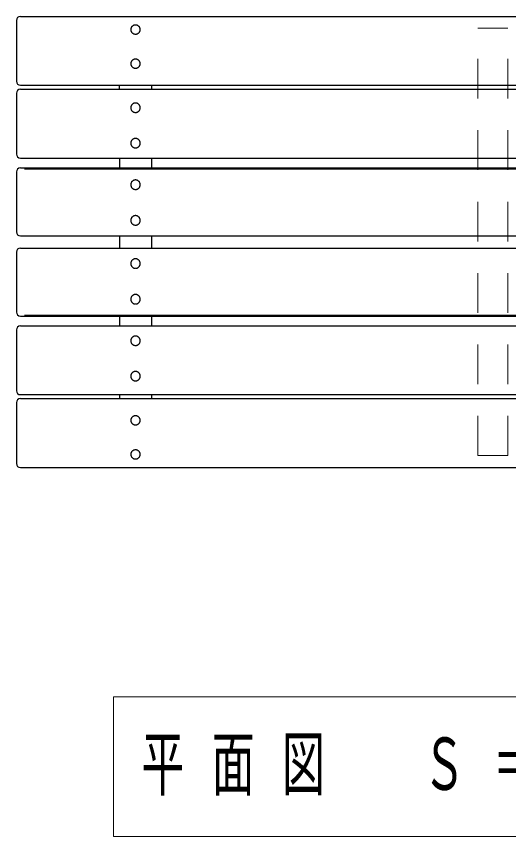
# Model space of a CAD drawing. Units: millimetres on the paper, scale 1:20. Extents: x -365 to 0, y -26 to 257.
# Drawn here: x -289.5 to -258.5, y 168.1 to 219.8 of the extents above; entities that cross this region are included whole.
import ezdxf

# ---------------------------------------------------------------- set-up
doc = ezdxf.new("R2010")
doc.units = ezdxf.units.MM
doc.linetypes.add('USER1', pattern=[4.5, 2.5, -2])
doc.layers.add('LY_1', color=7, linetype='Continuous', lineweight=25)
doc.styles.add('ＭＳ ゴシック', font='')
doc.styles.get('ＭＳ ゴシック').set_extended_font_data('MS Gothic')

msp = doc.modelspace()

# ---------------------------------------------------------------- linework, layer by layer
at = {"layer": 'LY_1', "color": 4}
for p, q in [((-289.217, 219.774), (-229.717, 219.774)), ((-289.467, 219.524), (-289.467, 215.684)), ((-289.217, 215.434), (-229.717, 215.434)), ((-289.217, 215.182), (-229.717, 215.182)), ((-289.467, 214.932), (-289.467, 211.103)), ((-289.217, 210.853), (-229.717, 210.853)), ((-282.967, 210.853), (-282.967, 210.229)), ((-280.967, 210.853), (-280.967, 210.229)), ((-289.467, 209.979), (-289.467, 206.196)), ((-289.217, 210.229), (-229.717, 210.229)), ((-289.217, 205.946), (-229.717, 205.946)), ((-282.967, 205.946), (-282.967, 205.181)), ((-280.967, 205.946), (-280.967, 205.181)), ((-289.217, 205.181), (-229.717, 205.181)), ((-289.467, 204.931), (-289.467, 201.149)), ((-289.217, 200.899), (-229.717, 200.899)), ((-282.967, 200.899), (-282.967, 200.274)), ((-280.967, 200.899), (-280.967, 200.274)), ((-289.467, 200.024), (-289.467, 196.196)), ((-289.217, 200.274), (-229.717, 200.274)), ((-289.217, 195.946), (-229.717, 195.946)), ((-282.967, 195.946), (-282.967, 195.693)), ((-280.967, 195.946), (-280.967, 195.693)), ((-289.467, 195.443), (-289.467, 191.603)), ((-289.217, 195.693), (-229.717, 195.693)), ((-289.217, 191.353), (-229.717, 191.353))]:
    msp.add_line(p, q, dxfattribs=at)
at = {"layer": 'LY_1', "color": 4, "linetype": 'USER1', "lineweight": 13}
for p, q in [((-260.417, 219.024), (-258.517, 219.024)), ((-260.417, 192.103), (-258.517, 192.103))]:
    msp.add_line(p, q, dxfattribs=at)
at = {"layer": 'LY_1', "linetype": 'USER1', "lineweight": 13}
for p, q in [((-260.417, 192.103), (-260.417, 219.024)), ((-258.517, 192.103), (-258.517, 219.024))]:
    msp.add_line(p, q, dxfattribs=at)
at = {"layer": 'LY_1'}
for p, q in [((-282.967, 215.182), (-282.967, 215.434)), ((-280.967, 215.434), (-280.967, 215.182)), ((-288.967, 210.171), (-229.967, 210.171)), ((-288.967, 200.956), (-229.967, 200.956))]:
    msp.add_line(p, q, dxfattribs=at)
at = {"layer": 'LY_1', "lineweight": 13}
for p, q in [((-283.359, 176.905), (-283.359, 168.105)), ((-235.559, 176.905), (-283.359, 176.905)), ((-283.359, 168.105), (-235.559, 168.105))]:
    msp.add_line(p, q, dxfattribs=at)
at = {"layer": 'LY_1', "color": 4}
for points in [[(-281.667, 218.945), (-281.669, 218.97), (-281.672, 218.995), (-281.678, 219.019), (-281.685, 219.043), (-281.695, 219.066), (-281.708, 219.088), (-281.722, 219.109), (-281.738, 219.129), (-281.755, 219.148), (-281.775, 219.164), (-281.795, 219.18), (-281.817, 219.193), (-281.841, 219.205), (-281.865, 219.214), (-281.89, 219.222), (-281.915, 219.227), (-281.941, 219.23), (-281.967, 219.231), (-281.994, 219.23), (-282.019, 219.227), (-282.045, 219.222), (-282.07, 219.214), (-282.094, 219.205), (-282.117, 219.193), (-282.139, 219.18), (-282.16, 219.164), (-282.18, 219.148), (-282.197, 219.129), (-282.213, 219.109), (-282.227, 219.088), (-282.239, 219.066), (-282.249, 219.043), (-282.257, 219.019), (-282.263, 218.995), (-282.266, 218.97), (-282.267, 218.945), (-282.266, 218.92), (-282.263, 218.895), (-282.257, 218.871), (-282.249, 218.847), (-282.239, 218.824), (-282.227, 218.802), (-282.213, 218.781), (-282.197, 218.761), (-282.18, 218.743), (-282.16, 218.726), (-282.139, 218.71), (-282.117, 218.697), (-282.094, 218.686), (-282.07, 218.676), (-282.045, 218.668), (-282.019, 218.663), (-281.994, 218.66), (-281.967, 218.659), (-281.941, 218.66), (-281.915, 218.663), (-281.89, 218.668), (-281.865, 218.676), (-281.841, 218.686), (-281.817, 218.697), (-281.795, 218.71), (-281.775, 218.726), (-281.755, 218.743), (-281.738, 218.761), (-281.722, 218.781), (-281.708, 218.802), (-281.695, 218.824), (-281.685, 218.847), (-281.678, 218.871), (-281.672, 218.895), (-281.669, 218.92)], [(-281.667, 216.797), (-281.669, 216.822), (-281.672, 216.847), (-281.678, 216.871), (-281.685, 216.895), (-281.695, 216.918), (-281.708, 216.94), (-281.722, 216.961), (-281.738, 216.981), (-281.755, 217), (-281.775, 217.017), (-281.795, 217.032), (-281.817, 217.045), (-281.841, 217.057), (-281.865, 217.066), (-281.89, 217.074), (-281.915, 217.079), (-281.941, 217.082), (-281.967, 217.084), (-281.994, 217.082), (-282.019, 217.079), (-282.045, 217.074), (-282.07, 217.066), (-282.094, 217.057), (-282.117, 217.045), (-282.139, 217.032), (-282.16, 217.017), (-282.18, 217), (-282.197, 216.981), (-282.213, 216.961), (-282.227, 216.94), (-282.239, 216.918), (-282.249, 216.895), (-282.257, 216.871), (-282.263, 216.847), (-282.266, 216.822), (-282.267, 216.797), (-282.266, 216.772), (-282.263, 216.747), (-282.257, 216.723), (-282.249, 216.699), (-282.239, 216.676), (-282.227, 216.654), (-282.213, 216.633), (-282.197, 216.613), (-282.18, 216.595), (-282.16, 216.578), (-282.139, 216.563), (-282.117, 216.549), (-282.094, 216.538), (-282.07, 216.528), (-282.045, 216.521), (-282.019, 216.515), (-281.994, 216.512), (-281.967, 216.511), (-281.941, 216.512), (-281.915, 216.515), (-281.89, 216.521), (-281.865, 216.528), (-281.841, 216.538), (-281.817, 216.549), (-281.795, 216.563), (-281.775, 216.578), (-281.755, 216.595), (-281.738, 216.613), (-281.722, 216.633), (-281.708, 216.654), (-281.695, 216.676), (-281.685, 216.699), (-281.678, 216.723), (-281.672, 216.747), (-281.669, 216.772)], [(-281.667, 214.019), (-281.669, 214.045), (-281.672, 214.071), (-281.678, 214.096), (-281.685, 214.121), (-281.695, 214.145), (-281.708, 214.168), (-281.722, 214.19), (-281.738, 214.21), (-281.755, 214.229), (-281.775, 214.247), (-281.795, 214.263), (-281.817, 214.277), (-281.841, 214.289), (-281.865, 214.299), (-281.89, 214.307), (-281.915, 214.312), (-281.941, 214.316), (-281.967, 214.317), (-281.994, 214.316), (-282.019, 214.312), (-282.045, 214.307), (-282.07, 214.299), (-282.094, 214.289), (-282.117, 214.277), (-282.139, 214.263), (-282.16, 214.247), (-282.18, 214.229), (-282.197, 214.21), (-282.213, 214.19), (-282.227, 214.168), (-282.239, 214.145), (-282.249, 214.121), (-282.257, 214.096), (-282.263, 214.071), (-282.266, 214.045), (-282.267, 214.019), (-282.266, 213.993), (-282.263, 213.967), (-282.257, 213.942), (-282.249, 213.917), (-282.239, 213.893), (-282.227, 213.87), (-282.213, 213.848), (-282.197, 213.828), (-282.18, 213.809), (-282.16, 213.791), (-282.139, 213.775), (-282.117, 213.761), (-282.094, 213.749), (-282.07, 213.739), (-282.045, 213.732), (-282.019, 213.726), (-281.994, 213.723), (-281.967, 213.721), (-281.941, 213.723), (-281.915, 213.726), (-281.89, 213.732), (-281.865, 213.739), (-281.841, 213.749), (-281.817, 213.761), (-281.795, 213.775), (-281.775, 213.791), (-281.755, 213.809), (-281.738, 213.828), (-281.722, 213.848), (-281.708, 213.87), (-281.695, 213.893), (-281.685, 213.917), (-281.678, 213.942), (-281.672, 213.967), (-281.669, 213.993)], [(-281.667, 211.787), (-281.669, 211.813), (-281.672, 211.838), (-281.678, 211.864), (-281.685, 211.889), (-281.695, 211.913), (-281.708, 211.936), (-281.722, 211.957), (-281.738, 211.978), (-281.755, 211.997), (-281.775, 212.015), (-281.795, 212.031), (-281.817, 212.045), (-281.841, 212.057), (-281.865, 212.066), (-281.89, 212.074), (-281.915, 212.08), (-281.941, 212.083), (-281.967, 212.084), (-281.994, 212.083), (-282.019, 212.08), (-282.045, 212.074), (-282.07, 212.066), (-282.094, 212.057), (-282.117, 212.045), (-282.139, 212.031), (-282.16, 212.015), (-282.18, 211.997), (-282.197, 211.978), (-282.213, 211.957), (-282.227, 211.936), (-282.239, 211.913), (-282.249, 211.889), (-282.257, 211.864), (-282.263, 211.838), (-282.266, 211.813), (-282.267, 211.787), (-282.266, 211.761), (-282.263, 211.735), (-282.257, 211.71), (-282.249, 211.685), (-282.239, 211.661), (-282.227, 211.638), (-282.213, 211.616), (-282.197, 211.595), (-282.18, 211.576), (-282.16, 211.559), (-282.139, 211.543), (-282.117, 211.529), (-282.094, 211.517), (-282.07, 211.507), (-282.045, 211.499), (-282.019, 211.494), (-281.994, 211.49), (-281.967, 211.489), (-281.941, 211.49), (-281.915, 211.494), (-281.89, 211.499), (-281.865, 211.507), (-281.841, 211.517), (-281.817, 211.529), (-281.795, 211.543), (-281.775, 211.559), (-281.755, 211.576), (-281.738, 211.595), (-281.722, 211.616), (-281.708, 211.638), (-281.695, 211.661), (-281.685, 211.685), (-281.678, 211.71), (-281.672, 211.735), (-281.669, 211.761)], [(-281.667, 209.172), (-281.669, 209.198), (-281.672, 209.224), (-281.678, 209.25), (-281.685, 209.275), (-281.695, 209.299), (-281.708, 209.322), (-281.722, 209.344), (-281.738, 209.365), (-281.755, 209.384), (-281.775, 209.402), (-281.795, 209.418), (-281.817, 209.432), (-281.841, 209.444), (-281.865, 209.454), (-281.89, 209.462), (-281.915, 209.467), (-281.941, 209.471), (-281.967, 209.472), (-281.994, 209.471), (-282.019, 209.467), (-282.045, 209.462), (-282.07, 209.454), (-282.094, 209.444), (-282.117, 209.432), (-282.139, 209.418), (-282.16, 209.402), (-282.18, 209.384), (-282.197, 209.365), (-282.213, 209.344), (-282.227, 209.322), (-282.239, 209.299), (-282.249, 209.275), (-282.257, 209.25), (-282.263, 209.224), (-282.266, 209.198), (-282.267, 209.172), (-282.266, 209.146), (-282.263, 209.12), (-282.257, 209.095), (-282.249, 209.07), (-282.239, 209.046), (-282.227, 209.022), (-282.213, 209), (-282.197, 208.98), (-282.18, 208.96), (-282.16, 208.943), (-282.139, 208.927), (-282.117, 208.913), (-282.094, 208.901), (-282.07, 208.891), (-282.045, 208.883), (-282.019, 208.877), (-281.994, 208.874), (-281.967, 208.873), (-281.941, 208.874), (-281.915, 208.877), (-281.89, 208.883), (-281.865, 208.891), (-281.841, 208.901), (-281.817, 208.913), (-281.795, 208.927), (-281.775, 208.943), (-281.755, 208.96), (-281.738, 208.98), (-281.722, 209), (-281.708, 209.022), (-281.695, 209.046), (-281.685, 209.07), (-281.678, 209.095), (-281.672, 209.12), (-281.669, 209.146)], [(-281.667, 206.924), (-281.669, 206.95), (-281.672, 206.976), (-281.678, 207.002), (-281.685, 207.027), (-281.695, 207.051), (-281.708, 207.074), (-281.722, 207.096), (-281.738, 207.117), (-281.755, 207.136), (-281.775, 207.154), (-281.795, 207.17), (-281.817, 207.184), (-281.841, 207.196), (-281.865, 207.206), (-281.89, 207.214), (-281.915, 207.22), (-281.941, 207.223), (-281.967, 207.224), (-281.994, 207.223), (-282.019, 207.22), (-282.045, 207.214), (-282.07, 207.206), (-282.094, 207.196), (-282.117, 207.184), (-282.139, 207.17), (-282.16, 207.154), (-282.18, 207.136), (-282.197, 207.117), (-282.213, 207.096), (-282.227, 207.074), (-282.239, 207.051), (-282.249, 207.027), (-282.257, 207.002), (-282.263, 206.976), (-282.266, 206.95), (-282.267, 206.924), (-282.266, 206.898), (-282.263, 206.872), (-282.257, 206.847), (-282.249, 206.822), (-282.239, 206.798), (-282.227, 206.774), (-282.213, 206.752), (-282.197, 206.732), (-282.18, 206.712), (-282.16, 206.695), (-282.139, 206.679), (-282.117, 206.665), (-282.094, 206.653), (-282.07, 206.643), (-282.045, 206.635), (-282.019, 206.629), (-281.994, 206.626), (-281.967, 206.625), (-281.941, 206.626), (-281.915, 206.629), (-281.89, 206.635), (-281.865, 206.643), (-281.841, 206.653), (-281.817, 206.665), (-281.795, 206.679), (-281.775, 206.695), (-281.755, 206.712), (-281.738, 206.732), (-281.722, 206.752), (-281.708, 206.774), (-281.695, 206.798), (-281.685, 206.822), (-281.678, 206.847), (-281.672, 206.872), (-281.669, 206.898)], [(-281.667, 204.203), (-281.669, 204.229), (-281.672, 204.255), (-281.678, 204.281), (-281.685, 204.306), (-281.695, 204.33), (-281.708, 204.353), (-281.722, 204.375), (-281.738, 204.396), (-281.755, 204.415), (-281.775, 204.433), (-281.795, 204.449), (-281.817, 204.463), (-281.841, 204.475), (-281.865, 204.485), (-281.89, 204.493), (-281.915, 204.498), (-281.941, 204.502), (-281.967, 204.503), (-281.994, 204.502), (-282.019, 204.498), (-282.045, 204.493), (-282.07, 204.485), (-282.094, 204.475), (-282.117, 204.463), (-282.139, 204.449), (-282.16, 204.433), (-282.18, 204.415), (-282.197, 204.396), (-282.213, 204.375), (-282.227, 204.353), (-282.239, 204.33), (-282.249, 204.306), (-282.257, 204.281), (-282.263, 204.255), (-282.266, 204.229), (-282.267, 204.203), (-282.266, 204.177), (-282.263, 204.151), (-282.257, 204.126), (-282.249, 204.101), (-282.239, 204.076), (-282.227, 204.053), (-282.213, 204.031), (-282.197, 204.01), (-282.18, 203.991), (-282.16, 203.974), (-282.139, 203.958), (-282.117, 203.944), (-282.094, 203.932), (-282.07, 203.922), (-282.045, 203.914), (-282.019, 203.908), (-281.994, 203.905), (-281.967, 203.903), (-281.941, 203.905), (-281.915, 203.908), (-281.89, 203.914), (-281.865, 203.922), (-281.841, 203.932), (-281.817, 203.944), (-281.795, 203.958), (-281.775, 203.974), (-281.755, 203.991), (-281.738, 204.01), (-281.722, 204.031), (-281.708, 204.053), (-281.695, 204.076), (-281.685, 204.101), (-281.678, 204.126), (-281.672, 204.151), (-281.669, 204.177)], [(-281.667, 201.955), (-281.669, 201.981), (-281.672, 202.007), (-281.678, 202.033), (-281.685, 202.058), (-281.695, 202.082), (-281.708, 202.105), (-281.722, 202.127), (-281.738, 202.148), (-281.755, 202.167), (-281.775, 202.185), (-281.795, 202.201), (-281.817, 202.215), (-281.841, 202.227), (-281.865, 202.237), (-281.89, 202.245), (-281.915, 202.25), (-281.941, 202.254), (-281.967, 202.255), (-281.994, 202.254), (-282.019, 202.25), (-282.045, 202.245), (-282.07, 202.237), (-282.094, 202.227), (-282.117, 202.215), (-282.139, 202.201), (-282.16, 202.185), (-282.18, 202.167), (-282.197, 202.148), (-282.213, 202.127), (-282.227, 202.105), (-282.239, 202.082), (-282.249, 202.058), (-282.257, 202.033), (-282.263, 202.007), (-282.266, 201.981), (-282.267, 201.955), (-282.266, 201.929), (-282.263, 201.903), (-282.257, 201.878), (-282.249, 201.853), (-282.239, 201.829), (-282.227, 201.805), (-282.213, 201.783), (-282.197, 201.763), (-282.18, 201.743), (-282.16, 201.726), (-282.139, 201.71), (-282.117, 201.696), (-282.094, 201.684), (-282.07, 201.674), (-282.045, 201.666), (-282.019, 201.66), (-281.994, 201.657), (-281.967, 201.655), (-281.941, 201.657), (-281.915, 201.66), (-281.89, 201.666), (-281.865, 201.674), (-281.841, 201.684), (-281.817, 201.696), (-281.795, 201.71), (-281.775, 201.726), (-281.755, 201.743), (-281.738, 201.763), (-281.722, 201.783), (-281.708, 201.805), (-281.695, 201.829), (-281.685, 201.853), (-281.678, 201.878), (-281.672, 201.903), (-281.669, 201.929)], [(-281.667, 199.341), (-281.669, 199.367), (-281.672, 199.392), (-281.678, 199.418), (-281.685, 199.443), (-281.695, 199.467), (-281.708, 199.49), (-281.722, 199.511), (-281.738, 199.532), (-281.755, 199.551), (-281.775, 199.569), (-281.795, 199.585), (-281.817, 199.598), (-281.841, 199.61), (-281.865, 199.62), (-281.89, 199.628), (-281.915, 199.634), (-281.941, 199.637), (-281.967, 199.638), (-281.994, 199.637), (-282.019, 199.634), (-282.045, 199.628), (-282.07, 199.62), (-282.094, 199.61), (-282.117, 199.598), (-282.139, 199.585), (-282.16, 199.569), (-282.18, 199.551), (-282.197, 199.532), (-282.213, 199.511), (-282.227, 199.49), (-282.239, 199.467), (-282.249, 199.443), (-282.257, 199.418), (-282.263, 199.392), (-282.266, 199.367), (-282.267, 199.341), (-282.266, 199.315), (-282.263, 199.289), (-282.257, 199.264), (-282.249, 199.239), (-282.239, 199.215), (-282.227, 199.192), (-282.213, 199.17), (-282.197, 199.149), (-282.18, 199.13), (-282.16, 199.113), (-282.139, 199.097), (-282.117, 199.083), (-282.094, 199.071), (-282.07, 199.061), (-282.045, 199.053), (-282.019, 199.048), (-281.994, 199.044), (-281.967, 199.043), (-281.941, 199.044), (-281.915, 199.048), (-281.89, 199.053), (-281.865, 199.061), (-281.841, 199.071), (-281.817, 199.083), (-281.795, 199.097), (-281.775, 199.113), (-281.755, 199.13), (-281.738, 199.149), (-281.722, 199.17), (-281.708, 199.192), (-281.695, 199.215), (-281.685, 199.239), (-281.678, 199.264), (-281.672, 199.289), (-281.669, 199.315)], [(-281.667, 197.109), (-281.669, 197.134), (-281.672, 197.16), (-281.678, 197.186), (-281.685, 197.21), (-281.695, 197.234), (-281.708, 197.257), (-281.722, 197.279), (-281.738, 197.3), (-281.755, 197.319), (-281.775, 197.337), (-281.795, 197.352), (-281.817, 197.366), (-281.841, 197.378), (-281.865, 197.388), (-281.89, 197.396), (-281.915, 197.402), (-281.941, 197.405), (-281.967, 197.406), (-281.994, 197.405), (-282.019, 197.402), (-282.045, 197.396), (-282.07, 197.388), (-282.094, 197.378), (-282.117, 197.366), (-282.139, 197.352), (-282.16, 197.337), (-282.18, 197.319), (-282.197, 197.3), (-282.213, 197.279), (-282.227, 197.257), (-282.239, 197.234), (-282.249, 197.21), (-282.257, 197.186), (-282.263, 197.16), (-282.266, 197.134), (-282.267, 197.109), (-282.266, 197.083), (-282.263, 197.057), (-282.257, 197.031), (-282.249, 197.007), (-282.239, 196.983), (-282.227, 196.96), (-282.213, 196.938), (-282.197, 196.917), (-282.18, 196.898), (-282.16, 196.881), (-282.139, 196.865), (-282.117, 196.851), (-282.094, 196.839), (-282.07, 196.829), (-282.045, 196.821), (-282.019, 196.815), (-281.994, 196.812), (-281.967, 196.811), (-281.941, 196.812), (-281.915, 196.815), (-281.89, 196.821), (-281.865, 196.829), (-281.841, 196.839), (-281.817, 196.851), (-281.795, 196.865), (-281.775, 196.881), (-281.755, 196.898), (-281.738, 196.917), (-281.722, 196.938), (-281.708, 196.96), (-281.695, 196.983), (-281.685, 197.007), (-281.678, 197.031), (-281.672, 197.057), (-281.669, 197.083)], [(-281.667, 194.33), (-281.669, 194.355), (-281.672, 194.38), (-281.678, 194.404), (-281.685, 194.428), (-281.695, 194.451), (-281.708, 194.473), (-281.722, 194.495), (-281.738, 194.514), (-281.755, 194.533), (-281.775, 194.55), (-281.795, 194.565), (-281.817, 194.578), (-281.841, 194.59), (-281.865, 194.599), (-281.89, 194.607), (-281.915, 194.612), (-281.941, 194.616), (-281.967, 194.617), (-281.994, 194.616), (-282.019, 194.612), (-282.045, 194.607), (-282.07, 194.599), (-282.094, 194.59), (-282.117, 194.578), (-282.139, 194.565), (-282.16, 194.55), (-282.18, 194.533), (-282.197, 194.514), (-282.213, 194.495), (-282.227, 194.473), (-282.239, 194.451), (-282.249, 194.428), (-282.257, 194.404), (-282.263, 194.38), (-282.266, 194.355), (-282.267, 194.33), (-282.266, 194.305), (-282.263, 194.281), (-282.257, 194.256), (-282.249, 194.232), (-282.239, 194.209), (-282.227, 194.187), (-282.213, 194.166), (-282.197, 194.146), (-282.18, 194.128), (-282.16, 194.111), (-282.139, 194.096), (-282.117, 194.082), (-282.094, 194.071), (-282.07, 194.061), (-282.045, 194.054), (-282.019, 194.048), (-281.994, 194.045), (-281.967, 194.044), (-281.941, 194.045), (-281.915, 194.048), (-281.89, 194.054), (-281.865, 194.061), (-281.841, 194.071), (-281.817, 194.082), (-281.795, 194.096), (-281.775, 194.111), (-281.755, 194.128), (-281.738, 194.146), (-281.722, 194.166), (-281.708, 194.187), (-281.695, 194.209), (-281.685, 194.232), (-281.678, 194.256), (-281.672, 194.281), (-281.669, 194.305)], [(-281.667, 192.182), (-281.669, 192.207), (-281.672, 192.232), (-281.678, 192.256), (-281.685, 192.28), (-281.695, 192.303), (-281.708, 192.326), (-281.722, 192.347), (-281.738, 192.366), (-281.755, 192.385), (-281.775, 192.402), (-281.795, 192.417), (-281.817, 192.43), (-281.841, 192.442), (-281.865, 192.451), (-281.89, 192.459), (-281.915, 192.464), (-281.941, 192.468), (-281.967, 192.469), (-281.994, 192.468), (-282.019, 192.464), (-282.045, 192.459), (-282.07, 192.451), (-282.094, 192.442), (-282.117, 192.43), (-282.139, 192.417), (-282.16, 192.402), (-282.18, 192.385), (-282.197, 192.366), (-282.213, 192.347), (-282.227, 192.326), (-282.239, 192.303), (-282.249, 192.28), (-282.257, 192.256), (-282.263, 192.232), (-282.266, 192.207), (-282.267, 192.182), (-282.266, 192.157), (-282.263, 192.133), (-282.257, 192.108), (-282.249, 192.084), (-282.239, 192.061), (-282.227, 192.039), (-282.213, 192.018), (-282.197, 191.998), (-282.18, 191.98), (-282.16, 191.963), (-282.139, 191.948), (-282.117, 191.934), (-282.094, 191.923), (-282.07, 191.913), (-282.045, 191.906), (-282.019, 191.9), (-281.994, 191.897), (-281.967, 191.896), (-281.941, 191.897), (-281.915, 191.9), (-281.89, 191.906), (-281.865, 191.913), (-281.841, 191.923), (-281.817, 191.934), (-281.795, 191.948), (-281.775, 191.963), (-281.755, 191.98), (-281.738, 191.998), (-281.722, 192.018), (-281.708, 192.039), (-281.695, 192.061), (-281.685, 192.084), (-281.678, 192.108), (-281.672, 192.133), (-281.669, 192.157)]]:
    msp.add_lwpolyline(points, close=True, dxfattribs=at)
for centre, start, end in [((-289.217, 219.524), 90, 180), ((-289.217, 215.684), 180, 270), ((-289.217, 214.932), 90, 180), ((-289.217, 211.103), 180, 270), ((-289.217, 209.979), 90, 180), ((-289.217, 206.196), 180, 270), ((-289.217, 204.931), 90, 180), ((-289.217, 201.149), 180, 270), ((-289.217, 200.024), 90, 180), ((-289.217, 196.196), 180, 270), ((-289.217, 195.443), 90, 180), ((-289.217, 191.603), 180, 270)]:
    msp.add_arc(centre, 0.25, start, end, dxfattribs=at)

# ---------------------------------------------------------------- texts
at = {"layer": 'LY_1', "insert": (-259.459, 172.505), "char_height": 3.299, "attachment_point": 5, "style": 'ＭＳ ゴシック'}
msp.add_mtext('\\T1.64;\\W0.6;平面図\u3000Ｓ＝１／２０', dxfattribs=at)

doc.saveas('drawing.dxf')
